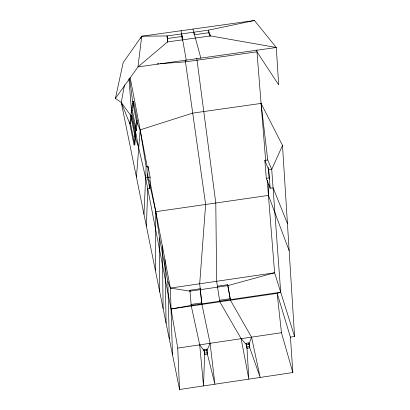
<?xml version="1.0" encoding="UTF-8"?>
<svg xmlns="http://www.w3.org/2000/svg" width="410" height="410" viewBox="0 0 410 410"><rect width="100%" height="100%" fill="white"/><g stroke="black" fill="none" stroke-linecap="round" stroke-linejoin="round"><path stroke-width="0.61" d="M155.334 270.226L155.785 211.678L149.829 184.859M146.39 226.192L147.749 188.738L149.752 188.451L150.091 177.099L148.077 166.522L146.134 166.798L143.977 214.302M148.051 180.533L148.164 177.376L147.446 173.64M149.752 188.451L147.656 177.556L148.077 166.522M289.152 250.674L268.432 195.406L268.883 184.177M136.427 177.125L140.159 129.857L136.407 121.011L132.989 103.274M124.491 84.844L121.263 102.444L129.785 123.733L134.029 145.022L134.782 144.914L135.618 136.228L131.559 115.548L130.816 115.656L121.263 102.444L115.42 98.4L123.2 62.551L141.732 36.218L254.472 20.5L276.299 47.509L278.662 84.849L256.973 51.814L185.469 61.849L160.187 63.668M134.275 142.536L135.423 130.933L136.34 130.8L137.283 120.888L133.527 101.311L132.635 101.439L129.785 123.733L130.554 123.625L131.559 115.548M135.607 129.073L136.407 121.011L137.283 120.888M136.34 130.8L132.389 110.51L133.527 101.311M254.472 20.5L208.331 30.181L167.075 35.942L141.732 36.218L137.98 66.912L115.42 98.4M251.54 337.148L249.029 344.185L249.777 347.834L260.171 377.436L251.54 337.148L230.446 300.233L227.678 284.714L217.428 286.216L217.556 287.143M210.104 343.298L206.973 350.437L207.373 354.143L214.912 384.211L210.104 343.298L201.93 304.43L199.69 283.776L205.63 204.477L185.202 59.983M146.134 166.798L140.159 129.857L192.715 113.109L261.088 103.412L282.495 145.442L271.728 169.397L280.696 292.217L277.15 293.355L171.037 308.981L145.632 177.848L138.734 147.872L131.456 110.638L128.955 78.746M140.671 38.509L141.732 36.218M167.47 41.938L137.98 66.912L276.299 47.509L210.566 35.921L167.47 41.938L167.075 35.942L167.716 42.163M280.696 292.217L191.234 305.394L171.037 308.981L177.74 348.105L179.554 389.5L292.837 372.552L290.434 337.133L277.15 293.355L281.455 332.71L292.837 372.552M199.701 344.846L204.221 350.842L206.973 350.437L206.758 349.12L204.001 349.53L204.6 354.558L203.539 385.912L199.701 344.846L191.28 305.998L189.912 290.26L200.183 288.753L201.715 302.882L191.07 304.451L191.234 305.394M230.333 299.633L230.215 298.69L219.586 300.253L219.719 301.196M177.74 348.105L281.455 332.71M246.128 343.267L247.01 348.249L246.128 343.267L248.875 342.862L249.777 347.834L247.01 348.249L248.834 379.137L241.162 338.691L219.811 301.796L216.654 281.286L215.793 203.011L196.795 58.353M290.434 337.133L294.58 336.518L282.495 145.442M207.158 352.82L207.373 354.143L204.6 354.558L204.38 353.236L207.158 352.82L206.758 349.12M246.856 346.921L249.628 346.506M268.432 195.406L155.785 211.678L159.521 238.082L167.818 281.245L170.381 288.076L274.608 272.788L294.58 336.518M149.819 180.451L170.381 288.076L190.071 291.177L227.801 285.637L274.608 272.788L267.217 180.18M267.74 159.987L264.85 160.402L268.734 169.827L271.728 169.397L267.74 159.987L261.088 103.412M264.85 160.402L266.3 178.35L269.134 177.94L269.606 179.103M266.3 178.35L270.164 188.257L273.106 187.831L287.436 223.558M130.816 115.656L134.89 136.335L135.618 136.228M148.164 177.376L150.091 177.099M145.632 177.848L147.656 177.556M131.456 110.638L132.389 110.51M167.47 38.504L181.994 36.475L182.629 40.083M194.135 34.778L208.639 32.754L209.981 36.259M157.03 63.893L158.926 63.76M241.162 338.691L246.287 344.595L249.029 344.185L248.875 342.862M210.566 35.921L208.331 30.181L208.639 32.754M134.89 136.335L138.734 147.872M192.946 29.079L200.844 58.092M121.263 102.444L179.554 389.5M130.554 123.625L134.782 144.914M130.231 77.885L147.318 167.331M227.678 284.714L230.215 298.69M181.066 30.735L186.268 60.137M189.912 290.26L190.071 291.177M201.715 302.882L201.863 303.825M200.183 288.753L200.331 289.67M181.63 33.907L181.994 36.475M181.861 36.336L182.388 40.067M193.802 32.211L194.002 33.753M129.545 78.018L132.635 101.439M204.001 349.53L204.38 353.236M256.819 49.933L265.644 160.51M268.734 169.827L270.164 188.257M268.319 167.418L269.134 177.94M170.381 288.076L172.477 354.66M167.818 281.245L169.284 338.921M164.912 259.443L166.106 323.29M162.37 246.133L163.124 308.597M159.521 238.082L159.731 291.884"/></g></svg>
